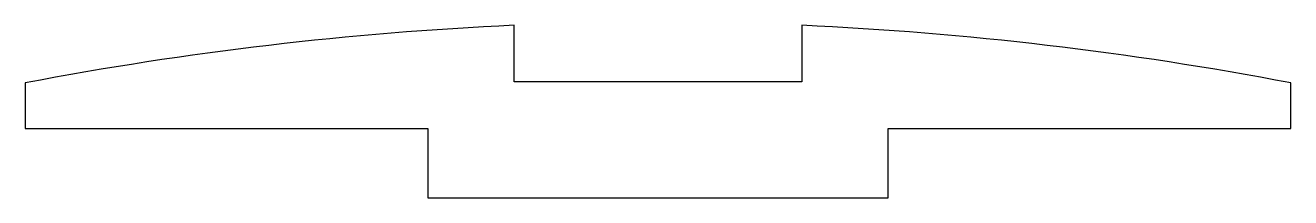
# Model space of a CAD drawing. Extents: x 223.7 to 278.7, y 265.1 to 272.6.
import ezdxf

# ---------------------------------------------------------------- set-up
doc = ezdxf.new("R2010")
doc.units = 0
doc.layers.add('ANA', color=220, linetype='CONTINUOUS')

msp = doc.modelspace()

# ---------------------------------------------------------------- linework, layer by layer
at = {"layer": 'ANA'}
msp.add_lwpolyline([(261.246, 265.098), (261.246, 268.098), (278.746, 268.098), (278.746, 270.086, 0.035672), (257.496, 272.588), (257.496, 270.128), (251.246, 270.128), (244.996, 270.128), (244.996, 272.588, 0.035672), (223.746, 270.086), (223.746, 268.098), (241.246, 268.098), (241.246, 265.098), (251.246, 265.098)], format="xyb", close=True, dxfattribs=at)

doc.saveas('drawing.dxf')
